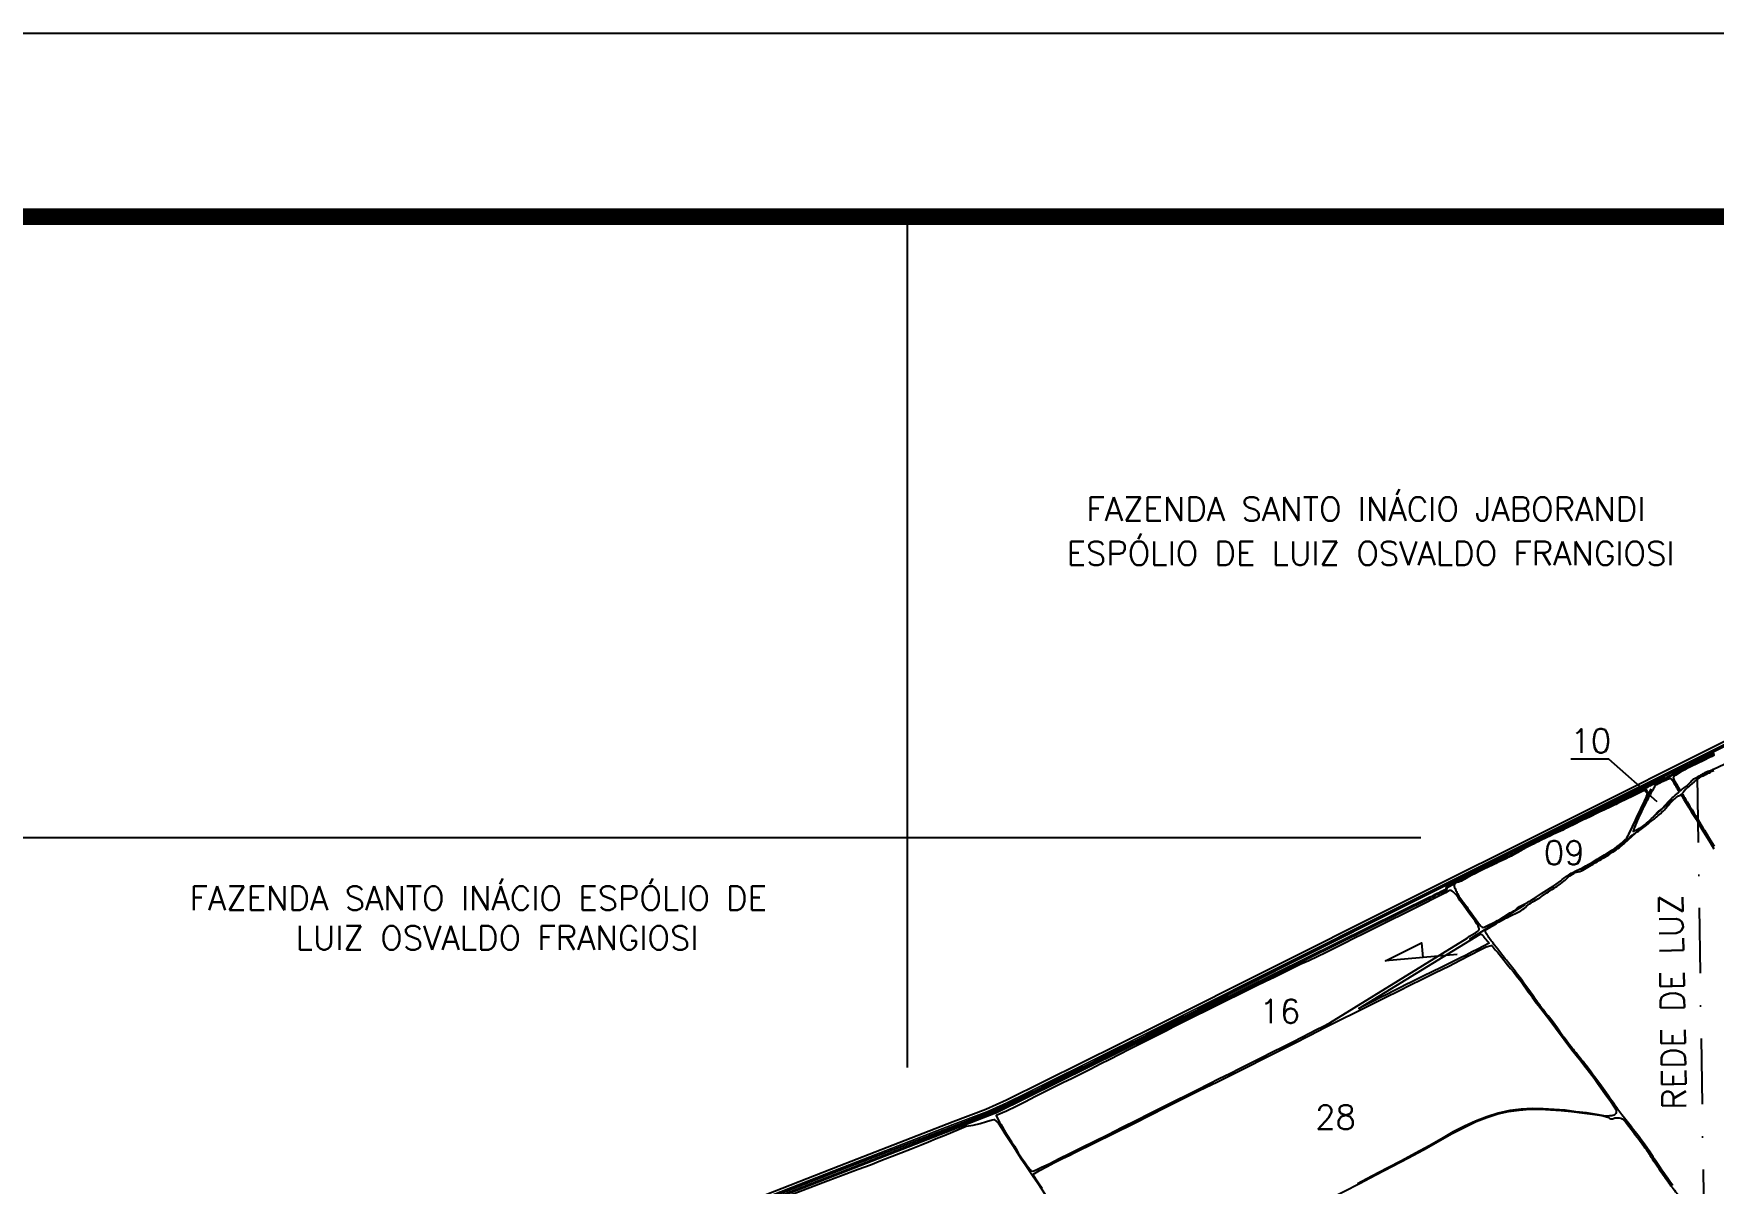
# Model space of a CAD drawing. Extents: x 743869 to 754264, y 7795787 to 7803137.
# Drawn here: x 747329 to 750541, y 7800939 to 7803137 of the extents above; entities that cross this region are included whole.
import ezdxf

# ---------------------------------------------------------------- set-up
doc = ezdxf.new("R2010")
doc.units = 0
for name, pattern in [('CENTER2', [1.125, 0.75, -0.125, 0.125, -0.125]), ('CONTINUO', [0]), ('DASHDOT', [1, 0.5, -0.25, 0, -0.25]), ('LIN0', [0])]:
    doc.linetypes.add(name, pattern=pattern)
doc.layers.add('0114000593', color=1, linetype='Continuous', lineweight=40)
doc.layers.add('TEXTO_DIVERSOS', color=7, linetype='Continuous', lineweight=5)
for name, color, linetype in [('0114000593001', 5, 'Continuous'), ('0114000593003', 5, 'Continuous'), ('0114000593008', 5, 'Continuous'), ('0114000593009', 5, 'Continuous'), ('0114000593010', 5, 'Continuous'), ('0114000593016', 5, 'Continuous'), ('0114000593028', 5, 'Continuous'), ('0114000593029', 5, 'LIN0'), ('0114000593111', 5, 'Continuous'), ('MALHA', 8, 'Continuous'), ('MARGEM', 5, 'Continuous'), ('REDE - DE - LUZ', 6, 'DASHDOT'), ('RODOVIA', 1, 'Continuous'), ('TEXTO CONFORNTANTES', 7, 'Continuous'), ('TEXTO_NUN_TAL', 7, 'Continuous')]:
    doc.layers.add(name, color=color, linetype=linetype)
doc.styles.add('Simplex', font='simplex.shx')

msp = doc.modelspace()

# ---------------------------------------------------------------- linework, layer by layer
at = {"layer": '0114000593', "linetype": 'ByBlock'}
msp.add_lwpolyline([(750542.5, 7801761), (750539, 7801759.2), (750535.7, 7801757.6), (750532.4, 7801756), (750529.1, 7801754.4), (750525.7, 7801752.7), (750522.3, 7801751.1), (750515.7, 7801747.9), (750512.5, 7801746.3), (750506.8, 7801743.6), (750504.2, 7801742.4), (750501.7, 7801741.1), (750496.6, 7801738.5), (750494.1, 7801737.3), (750491.6, 7801736.1), (750486.9, 7801733.8), (750484.5, 7801732.5), (750482.2, 7801731.4), (750479.8, 7801730.1), (750477.4, 7801728.8), (750474.9, 7801727.5), (750472.5, 7801726), (750470.1, 7801724.8), (750468, 7801723.6), (750466, 7801722.3), (750464.1, 7801721.2), (750456.7, 7801716.7), (750454.8, 7801716.3), (750448.7, 7801713), (750443.2, 7801710.6), (750440, 7801709.3), (750436.7, 7801707.8), (750433, 7801706.3), (750429.3, 7801704.7), (750425.6, 7801703), (750422.1, 7801701.5), (750418.6, 7801699.8), (750415, 7801697.9), (750411.3, 7801695.9), (750403.7, 7801691.8), (750395.7, 7801687.9), (750387.9, 7801683.9), (750383.8, 7801681.9), (750375.8, 7801678.1), (750367.2, 7801673.7), (750362.8, 7801671.5), (750349.7, 7801665.1), (750345.6, 7801663.1), (750341.5, 7801661.2), (750337.4, 7801659.4), (750333.4, 7801657.4), (750329.5, 7801655.4), (750325.7, 7801653.4), (750321.9, 7801651.3), (750318.3, 7801649.1), (750314.8, 7801647.4), (750307.4, 7801643.8), (750303.6, 7801641.9), (750299.9, 7801640.2), (750296.2, 7801638.6), (750292.7, 7801636.8), (750289.1, 7801635), (750285.7, 7801633.2), (750282.4, 7801631.5), (750275.7, 7801628), (750272.4, 7801626.4), (750269.4, 7801625), (750266.6, 7801623.7), (750264.1, 7801622.6), (750259.2, 7801620.5), (750256.7, 7801619.3), (750253.9, 7801618), (750250.9, 7801617), (750247.8, 7801615.9), (750240.7, 7801612.7), (750236.6, 7801610.8), (750232.5, 7801608.9), (750228.4, 7801606.9), (750224, 7801604.8), (750219.8, 7801602.9), (750215.8, 7801601), (750212.1, 7801599.1), (750204.9, 7801595.4), (750201.2, 7801593.6), (750197.5, 7801591.7), (750194.2, 7801590.1), (750191, 7801588.3), (750188.4, 7801586.9), (750185.8, 7801585.6), (750185.2, 7801584.7), (750183.3, 7801583.8), (750181.6, 7801582.7), (750180.4, 7801581.7), (750179.2, 7801580.8), (750177.9, 7801579.7), (750174, 7801577.4), (750171, 7801575.7), (750169.2, 7801574.6), (750167.2, 7801573.3), (750165, 7801572), (750162.6, 7801570.7), (750160.4, 7801569.4), (750158.4, 7801568.3), (750154.7, 7801566.4), (750152.3, 7801565.2), (750149.8, 7801564.1), (750147.6, 7801563.4), (750145.6, 7801562.9), (750143.2, 7801562.8), (750140, 7801561.9), (750137.1, 7801560.3), (750134, 7801558.8), (750127.3, 7801555.5), (750118.2, 7801551.2), (750115.8, 7801550), (750112.9, 7801548.7), (750109.8, 7801547.2), (750106.4, 7801545.6), (750103, 7801543.9), (750095.7, 7801540.2), (750092, 7801538.3), (750085.4, 7801535.1), (750082.4, 7801533.6), (750079.4, 7801532), (750076.7, 7801530.5), (750074.4, 7801529.1), (750072.1, 7801527.6), (750070.1, 7801526.1), (750068.3, 7801524.9), (750066.5, 7801523.9), (750064.9, 7801523.1), (750063.2, 7801522.2), (750061.6, 7801521.5), (750060.2, 7801520.7), (750058.9, 7801520), (750057, 7801519.1), (750055.8, 7801518.6), (750044.1, 7801512.3), (750031.2, 7801505.4), (750030.5, 7801503), (750029.9, 7801501.1), (750029.4, 7801500.9), (750028.2, 7801499.8), (750026.2, 7801498.6), (750023.8, 7801497.6), (750018.4, 7801494.9), (750016.4, 7801493.9), (750011.9, 7801492.2), (750010.5, 7801491.6), (750008.4, 7801490.5), (750007.6, 7801490.1), (750007.1, 7801489.6), (750006.2, 7801489), (750004.8, 7801488.1), (750003.1, 7801487.2), (750001.4, 7801486.4), (750000.4, 7801485.9), (749168.1, 7801074.4), (748541.2, 7800830.5)], dxfattribs=at)
at = {"layer": '0114000593001', "linetype": 'ByBlock'}
msp.add_lwpolyline([(750542.5, 7801757.3), (750538.3, 7801755.3), (750534.2, 7801753.4), (750530.3, 7801751.5), (750526.3, 7801749.5), (750522.2, 7801747.6), (750518.2, 7801745.6), (750514.2, 7801743.7), (750510.2, 7801741.7), (750506.2, 7801739.7), (750502, 7801737.7), (750497.9, 7801735.7), (750493.9, 7801733.8), (750489.9, 7801731.8), (750485.9, 7801729.8), (750482.1, 7801727.7), (750478.3, 7801725.5), (750474.5, 7801723.2), (750471.2, 7801721.1), (750468.6, 7801719.5), (750467.1, 7801718.5), (750466.4, 7801718), (750465.9, 7801717.6), (750465.5, 7801717.3), (750464.9, 7801716.6), (750464.3, 7801715.6), (750463.9, 7801714.4), (750464, 7801712.7), (750464.7, 7801710.9), (750465.8, 7801708.9), (750469.7, 7801702.2), (750473.4, 7801696.3), (750476.3, 7801691.4), (750477.3, 7801689.7), (750477.7, 7801689.6), (750478.4, 7801690.2), (750479.6, 7801691.1), (750481.1, 7801692.3), (750482.9, 7801693.6), (750484.7, 7801695), (750486.9, 7801696.8), (750489, 7801698.5), (750490.9, 7801700.1), (750492.9, 7801702), (750494.9, 7801704), (750496.6, 7801705.9), (750498.3, 7801707.7), (750499.9, 7801709.4), (750501.4, 7801710.9), (750502.7, 7801712), (750504.1, 7801712.7), (750505.5, 7801713.3), (750507.1, 7801713.9), (750508.5, 7801714.5), (750510, 7801715.1), (750511.2, 7801715.7), (750512.6, 7801716.5), (750513.8, 7801717.5), (750515.3, 7801718.7), (750516.7, 7801719.9), (750518.3, 7801720.9), (750519.7, 7801721.7), (750521.2, 7801722.5), (750522.6, 7801723.4), (750524.2, 7801724.1), (750525.7, 7801724.8), (750527.2, 7801725.5), (750528.7, 7801726.1), (750530.1, 7801726.7), (750531.3, 7801727), (750532.6, 7801727.5), (750533.4, 7801727.6), (750534.5, 7801728), (750535.6, 7801728.4), (750536.4, 7801728.8), (750538, 7801729.6), (750538.9, 7801730), (750539.9, 7801730.6), (750540.9, 7801731.2)], dxfattribs=at)
at = {"layer": '0114000593003', "linetype": 'ByBlock'}
msp.add_lwpolyline([(750541.1, 7801727.3), (750539.5, 7801726.7), (750535.9, 7801725.4), (750534, 7801724.4), (750532.1, 7801723.4), (750530.1, 7801722.5), (750528.3, 7801721.6), (750526.5, 7801720.8), (750525.1, 7801719.9), (750523.6, 7801719.3), (750520.2, 7801717.7), (750518.5, 7801716.8), (750516.7, 7801716), (750515, 7801715.2), (750513.3, 7801714.2), (750509.9, 7801711.6), (750508, 7801710.1), (750505.8, 7801708.4), (750503.6, 7801706.5), (750499.2, 7801702.9), (750495.9, 7801700.1), (750494.5, 7801698.9), (750491.3, 7801695.8), (750487.8, 7801692.3), (750484.5, 7801689), (750482.4, 7801686.5), (750480.5, 7801684.4), (750481.8, 7801682.5), (750484.1, 7801678.7), (750485.4, 7801676.4), (750488.6, 7801671.1), (750490.2, 7801668.3), (750492, 7801665.4), (750495.7, 7801659.3), (750499.6, 7801653), (750501.7, 7801649.7), (750504, 7801646.2), (750506.4, 7801642.4), (750511.4, 7801634.1), (750513.8, 7801629.8), (750521.1, 7801617.7), (750523.4, 7801613.9), (750528, 7801606.3), (750532.7, 7801598.6), (750537.4, 7801590.9), (750542, 7801583.4)], dxfattribs=at)
at = {"layer": '0114000593008', "linetype": 'ByBlock'}
msp.add_lwpolyline([(750462.7, 7800935.3), (750457.2, 7800942.6), (750451.9, 7800950.1), (750449.4, 7800953.8), (750446.9, 7800957.4), (750442, 7800964.5), (750437.2, 7800971.6), (750429.9, 7800982.8), (750427.5, 7800986.4), (750425.2, 7800990), (750422.8, 7800993.6), (750418.3, 7801000.6), (750416, 7801004.2), (750413.5, 7801007.6), (750408.9, 7801014.1), (750406.4, 7801017.4), (750401.2, 7801024.5), (750398.6, 7801027.9), (750396, 7801031.4), (750393.4, 7801034.7), (750390.7, 7801038), (750388, 7801041.4), (750385.5, 7801044.6), (750383.1, 7801047.8), (750380.8, 7801051.1), (750378.3, 7801054.3), (750375.9, 7801057.6), (750373.4, 7801060.9), (750370.7, 7801064), (750368.1, 7801067.1), (750365.6, 7801070.1), (750363.4, 7801072.9), (750361.4, 7801075.5), (750359.5, 7801078), (750357.6, 7801080.6), (750355.6, 7801083.5), (750353.4, 7801086.8), (750348.9, 7801093.5), (750344.1, 7801100.2), (750339.3, 7801107), (750326.3, 7801124.9), (750321.3, 7801132), (750316, 7801139.3), (750310.8, 7801146.2), (750305.6, 7801153.4), (750300.1, 7801161), (750294.3, 7801168.4), (750291.4, 7801171.9), (750288.6, 7801175.3), (750285.8, 7801178.6), (750283.1, 7801181.8), (750280.5, 7801185.1), (750277.9, 7801188.4), (750275.2, 7801191.6), (750272.8, 7801194.8), (750270.3, 7801197.7), (750265.7, 7801203.7), (750263.5, 7801206.7), (750259.1, 7801212.8), (750256.9, 7801215.7), (750254.7, 7801218.4), (750252.8, 7801220.7), (750249.5, 7801225.1), (750246.2, 7801229.8), (750242.2, 7801235.6), (750237.4, 7801242.5), (750232.1, 7801249.5), (750229.5, 7801252.9), (750227.1, 7801256.1), (750224.6, 7801259.2), (750219.8, 7801265.3), (750215.2, 7801271.3), (750212.8, 7801274.1), (750210.8, 7801276.8), (750209.1, 7801279.2), (750205.2, 7801284.3), (750203, 7801287.3), (750200.7, 7801290.7), (750195.8, 7801297.7), (750190.7, 7801304.7), (750185.7, 7801311.7), (750183.3, 7801315.1), (750178.4, 7801321.8), (750173.7, 7801328.5), (750168.7, 7801335.1), (750166.2, 7801338.2), (750163.7, 7801341.5), (750161.4, 7801344.6), (750159, 7801347.8), (750156.4, 7801351.1), (750153.8, 7801354.5), (750151.1, 7801357.7), (750148.7, 7801360.5), (750146.7, 7801363.1), (750144.7, 7801365.6), (750142.5, 7801368.3), (750138, 7801373.8), (750134, 7801379.1), (750132, 7801381.7), (750128.1, 7801387.1), (750125.9, 7801389.8), (750121.6, 7801395.3), (750119.6, 7801398), (750117.7, 7801400.6), (750115.8, 7801403), (750112.7, 7801407.3), (750111.4, 7801409.2), (750109, 7801412.8), (750107.9, 7801414.4), (750106.8, 7801416.1), (750105.9, 7801417.4), (750105.2, 7801418.9), (750104.8, 7801420.2), (750104.7, 7801421.5), (750104.9, 7801422.7), (750105.3, 7801423.3), (750105.9, 7801424.1), (750107.3, 7801425.1), (750111.6, 7801427.7), (750116.7, 7801430.6), (750119.6, 7801432.3), (750126.1, 7801436.1), (750129.6, 7801438.1), (750136.6, 7801442.1), (750140, 7801444.1), (750143.3, 7801446), (750146.6, 7801447.6), (750150.2, 7801449.3), (750153.8, 7801451.1), (750157.5, 7801452.9), (750161.2, 7801454.6), (750164.9, 7801456.4), (750168.7, 7801458.2), (750172.3, 7801460.1), (750175.6, 7801462.3), (750178.5, 7801464.5), (750181, 7801466.6), (750183.4, 7801468.8), (750186, 7801470.9), (750188.9, 7801473.1), (750191.9, 7801475.2), (750195, 7801477.2), (750198.2, 7801479.1), (750201.6, 7801480.9), (750205, 7801482.9), (750208.4, 7801485.1), (750211.9, 7801487.5), (750222.3, 7801494.3), (750225.5, 7801496.4), (750231.9, 7801500.6), (750235.2, 7801502.8), (750238.6, 7801505.1), (750242, 7801507.4), (750248.4, 7801511.9), (750251.6, 7801514.3), (750254.6, 7801516.5), (750257.2, 7801518.8), (750259.5, 7801520.9), (750261.6, 7801523.3), (750263.7, 7801525.3), (750265.8, 7801526.8), (750270.9, 7801529.9), (750273.7, 7801531.6), (750276.3, 7801533), (750279, 7801534), (750282.2, 7801534.6), (750285.4, 7801535.5), (750288.3, 7801536.5), (750291.1, 7801537.8), (750293.9, 7801539.5), (750297, 7801541.5), (750300.2, 7801543.5), (750303.5, 7801545.5), (750307.1, 7801547.5), (750310.9, 7801549.5), (750314.7, 7801551.6), (750318.5, 7801553.8), (750322.2, 7801556), (750325.9, 7801558.1), (750329.7, 7801560.4), (750340.4, 7801567.3), (750344.1, 7801569.7), (750347.8, 7801572.2), (750354.5, 7801576.8), (750357.6, 7801578.9), (750360.4, 7801580.7), (750362.9, 7801582.7), (750365.3, 7801584.8), (750367.2, 7801586.5), (750369.6, 7801588.8), (750372.9, 7801591.8), (750374.5, 7801593.3), (750377.4, 7801596.5), (750378.1, 7801597.1), (750378.5, 7801597.6), (750379.5, 7801598.8), (750379.9, 7801599.2), (750381.6, 7801601.2), (750383.4, 7801603.1), (750385.5, 7801604.7), (750387.8, 7801606.1), (750394.8, 7801610.7), (750397.4, 7801612.5), (750404.8, 7801618.1), (750407.5, 7801620), (750410.2, 7801622.1), (750415.6, 7801626.3), (750418.5, 7801628.7), (750421.5, 7801631.1), (750427, 7801635.5), (750429.7, 7801637.7), (750432.4, 7801639.9), (750435, 7801642), (750437.4, 7801644.1), (750439.8, 7801646.2), (750442, 7801648.3), (750444.4, 7801650.5), (750446.7, 7801652.9), (750449, 7801655.5), (750453.1, 7801660.6), (750455, 7801662.8), (750457.2, 7801665.2), (750459.6, 7801667.7), (750462.2, 7801670.2), (750464.7, 7801672.6), (750467.2, 7801674.7), (750469.5, 7801676.4), (750473.9, 7801679.5), (750475.6, 7801680.7), (750476.7, 7801681.4), (750477.6, 7801682), (750478.2, 7801682.5), (750478.8, 7801681.5), (750479.9, 7801679.7), (750484.2, 7801672.6), (750488.2, 7801665.9), (750493.3, 7801657.6), (750498.9, 7801648.9), (750507.4, 7801635), (750512.8, 7801625.8), (750520.6, 7801612.9), (750525.9, 7801604.2), (750534.1, 7801590.9), (750541.6, 7801578.7)], dxfattribs=at)
at = {"layer": '0114000593009', "linetype": 'ByBlock'}
msp.add_lwpolyline([(750372, 7801596.2), (750372.9, 7801597.1), (750374.9, 7801599.7), (750375.5, 7801600.7), (750376.1, 7801601.9), (750377, 7801603.4), (750377.9, 7801604.9), (750379.6, 7801608.5), (750381.8, 7801613.2), (750383.3, 7801616.1), (750384.6, 7801618.9), (750385.9, 7801621.5), (750387.3, 7801624.1), (750388.7, 7801627.1), (750390, 7801630.2), (750391.5, 7801633.1), (750395.6, 7801642.5), (750397, 7801645.6), (750398.6, 7801648.9), (750400.2, 7801652.1), (750403.3, 7801658.3), (750404.7, 7801661.4), (750407.5, 7801667.1), (750408.8, 7801669.9), (750410, 7801672.6), (750411.1, 7801675.3), (750412.1, 7801677.9), (750413.1, 7801680.6), (750414.1, 7801683.1), (750414.7, 7801685.4), (750414.6, 7801687.2), (750414.4, 7801688.2), (750414.2, 7801688.6), (750413, 7801690.7), (750412.6, 7801691.1), (750412, 7801691.3), (750411.5, 7801691.6), (750410.5, 7801691.5), (750409.4, 7801691.2), (750408.2, 7801690.5), (750406.8, 7801689.6), (750405.3, 7801688.7), (750401.7, 7801686.9), (750399.5, 7801685.8), (750384.9, 7801678.5), (750374.5, 7801673.6), (750360.7, 7801666.8), (750357.3, 7801665), (750353.9, 7801663.4), (750350.5, 7801661.8), (750347, 7801660.1), (750340.4, 7801656.9), (750334.8, 7801654.2), (750332.4, 7801653.1), (750327.7, 7801651), (750322.3, 7801648.4), (750315.7, 7801645.4), (750308.5, 7801641.8), (750304.7, 7801639.9), (750296.8, 7801636.1), (750292.8, 7801634.4), (750285.1, 7801630.7), (750277, 7801626.4), (750272.9, 7801624.4), (750264.8, 7801620.5), (750260.8, 7801618.4), (750256.7, 7801616.5), (750252.6, 7801614.5), (750248.3, 7801612.5), (750244, 7801610.5), (750235, 7801606.3), (750230.4, 7801604), (750220.8, 7801599.6), (750211.4, 7801595), (750206.9, 7801592.8), (750202.4, 7801590.5), (750197.8, 7801588.3), (750193.4, 7801586.1), (750189.3, 7801584.1), (750185.6, 7801582.2), (750182, 7801580.4), (750179.5, 7801579.1), (750177.6, 7801578.2), (750176, 7801577.3), (750174.7, 7801576.5), (750172, 7801575), (750170.6, 7801574.1), (750165.1, 7801570.7), (750160.5, 7801568.2), (750154.2, 7801564.6), (750149.6, 7801562.4), (750143.6, 7801559.3), (750137, 7801556.4), (750130.7, 7801553.6), (750127.8, 7801552.2), (750124.8, 7801550.8), (750118.3, 7801547.6), (750111.5, 7801544.3), (750100.2, 7801539.1), (750096.3, 7801537.2), (750092.7, 7801535.4), (750085.6, 7801531.7), (750079, 7801528.3), (750073.3, 7801525.2), (750070.4, 7801523.5), (750067.3, 7801521.8), (750064.1, 7801519.8), (750061.5, 7801518.4), (750058.1, 7801517), (750053, 7801515), (750050.1, 7801514), (750048.7, 7801513.5), (750047.4, 7801512.8), (750046.3, 7801512), (750045.8, 7801511.3), (750045.6, 7801511), (750045.3, 7801510.4), (750045, 7801509.4), (750045, 7801508.1), (750045.2, 7801506.5), (750045.9, 7801504.6), (750046.7, 7801502.9), (750048.3, 7801499.1), (750049.3, 7801497.2), (750050.2, 7801495.1), (750051.3, 7801493), (750052.6, 7801490.8), (750054.1, 7801488.3), (750055.8, 7801485.7), (750057.6, 7801483.1), (750059.4, 7801480.7), (750061.2, 7801478.3), (750063, 7801475.8), (750067, 7801470.3), (750069, 7801467.5), (750071.1, 7801464.7), (750073.1, 7801461.9), (750077.4, 7801456), (750081.7, 7801450.1), (750087.2, 7801442.6), (750088.8, 7801440.4), (750090.4, 7801438.1), (750093.4, 7801433.8), (750094.9, 7801431.6), (750096.6, 7801429.8), (750098.3, 7801428.8), (750100.3, 7801428.5), (750102.6, 7801428.9), (750104.9, 7801430), (750109.9, 7801432.6), (750112.6, 7801434), (750118.5, 7801436.7), (750124.6, 7801439.7), (750127.9, 7801441.4), (750131, 7801443), (750133.9, 7801444.7), (750137, 7801446.4), (750140, 7801448.4), (750145.9, 7801452.5), (750148.8, 7801454.4), (750151.6, 7801456.1), (750154.4, 7801457.6), (750157, 7801458.9), (750159.3, 7801460.1), (750161.5, 7801461.5), (750163.4, 7801463.1), (750165.3, 7801465), (750167.4, 7801466.7), (750169.7, 7801468.3), (750172.2, 7801469.7), (750174.8, 7801471), (750180, 7801473.3), (750182.6, 7801474.5), (750185.3, 7801476), (750188, 7801477.7), (750190.7, 7801479.4), (750193.4, 7801481.2), (750199.6, 7801485.1), (750212.2, 7801493.3), (750234, 7801507.1), (750240.2, 7801511.1), (750249, 7801517.5), (750251.6, 7801519.7), (750254, 7801521.7), (750256.3, 7801523.6), (750258.7, 7801525.4), (750261.2, 7801526.8), (750263.4, 7801528.3), (750268.7, 7801531.9), (750271.7, 7801533.6), (750277.6, 7801536.7), (750290.1, 7801542.5), (750293.2, 7801544.1), (750296.4, 7801545.8), (750309.1, 7801553.1), (750312.3, 7801555), (750315.4, 7801556.8), (750318.1, 7801558.6), (750320.8, 7801560.2), (750326.2, 7801563.3), (750332.2, 7801566.8), (750335.1, 7801568.6), (750340.9, 7801572.4), (750346.4, 7801575.9), (750351.9, 7801579.4), (750356.7, 7801582.8), (750360.9, 7801586.1), (750364.9, 7801589.5), (750366.9, 7801591.2), (750370.4, 7801594.8)], close=True, dxfattribs=at)
at = {"layer": '0114000593010', "linetype": 'ByBlock'}
msp.add_lwpolyline([(750436.6, 7801703.4), (750434.9, 7801702.5), (750433.4, 7801701.8), (750431.9, 7801701.1), (750430.8, 7801700.6), (750430.3, 7801700.4), (750429.6, 7801699.9), (750428.6, 7801698.9), (750428, 7801697.7), (750427.4, 7801696), (750426.4, 7801694.3), (750425.5, 7801692.4), (750424.4, 7801690.5), (750423.3, 7801688.5), (750422.2, 7801686.6), (750421.1, 7801684.6), (750420, 7801682.4), (750418.7, 7801680), (750417.4, 7801677.7), (750416.1, 7801675.4), (750414.9, 7801673.2), (750413.6, 7801670.9), (750412.3, 7801668.7), (750411.1, 7801666.3), (750409.8, 7801663.8), (750408.5, 7801661.1), (750407.1, 7801658.4), (750405.6, 7801655.5), (750404.2, 7801652.6), (750402.8, 7801649.6), (750401.5, 7801646.5), (750400.1, 7801643.4), (750398.7, 7801640.3), (750397.5, 7801637.5), (750396.2, 7801634.7), (750394.8, 7801631.8), (750393.6, 7801629.1), (750392.6, 7801626.8), (750391.7, 7801624.7), (750390, 7801620.4), (750388.7, 7801616.9), (750388.3, 7801615.5), (750387, 7801612.1), (750387, 7801611.8), (750388, 7801612.5), (750389.2, 7801613), (750390.5, 7801613.6), (750392.3, 7801614.4), (750394.5, 7801615.5), (750397.1, 7801616.7), (750399.5, 7801617.9), (750402.2, 7801619.3), (750405, 7801621.1), (750407.7, 7801623.1), (750410.3, 7801625.2), (750412.8, 7801627.3), (750415.3, 7801629.6), (750417.7, 7801632), (750420.1, 7801634.4), (750422.3, 7801636.5), (750424.5, 7801638.7), (750426.7, 7801640.9), (750428.8, 7801643.1), (750430.8, 7801645.3), (750432.6, 7801647.4), (750434.5, 7801649.3), (750436.1, 7801650.9), (750437.4, 7801651.9), (750438.3, 7801652.6), (750439.4, 7801653.3), (750440.7, 7801654.1), (750441.9, 7801655.1), (750443.3, 7801656.5), (750444.9, 7801658.1), (750446.6, 7801660.1), (750450.6, 7801664.4), (750452.9, 7801666.8), (750457.4, 7801671.5), (750461.9, 7801675.9), (750464.1, 7801677.9), (750466.3, 7801679.8), (750468.3, 7801681.6), (750471.8, 7801684.4), (750472.8, 7801685.3), (750473.6, 7801685.9), (750474.1, 7801686.4), (750474.6, 7801686.8), (750475, 7801687.3), (750474.9, 7801687.8), (750474, 7801689.4), (750473, 7801690.9), (750471.9, 7801692.9), (750470.6, 7801695.2), (750469.1, 7801697.6), (750467.6, 7801700.3), (750466.2, 7801702.9), (750464.8, 7801705.3), (750463.6, 7801707.4), (750462.6, 7801709.1), (750461.6, 7801710.5), (750460.7, 7801711.4), (750459.5, 7801712.2), (750458, 7801712.5), (750456.4, 7801712.4), (750454.6, 7801711.8), (750452.8, 7801711.1), (750450.9, 7801710.3), (750448.9, 7801709.3), (750446.8, 7801708.4), (750444.7, 7801707.4), (750442.7, 7801706.4), (750436.6, 7801703.4)], close=True, dxfattribs=at)
at = {"layer": '0114000593016', "linetype": 'Continuous'}
msp.add_lwpolyline([(750038.7, 7801498.6), (750036.2, 7801498.7), (750033.8, 7801497.9), (750028.2, 7801494.5), (750018, 7801489.3), (749976.6, 7801468.6), (749960.1, 7801460.3), (749943.5, 7801452), (749926.6, 7801443.6), (749908.9, 7801434.6), (749890.8, 7801425.5), (749871.9, 7801416.2), (749853.2, 7801406.9), (749834.5, 7801397.6), (749816.6, 7801388.7), (749798.9, 7801380), (749782.8, 7801371.9), (749767, 7801364.3), (749752.1, 7801357.8), (749736.3, 7801350.2), (749719.9, 7801341.9), (749702.1, 7801333.3), (749684.4, 7801324.8), (749667.2, 7801316.7), (749649.4, 7801307.9), (749631.2, 7801298.9), (749613.1, 7801290), (749508.9, 7801238.1), (749495.2, 7801230.8), (749479.7, 7801222.9), (749463.2, 7801214.7), (749444.2, 7801205.2), (749425, 7801195.6), (749405.2, 7801185.6), (749386.5, 7801176.1), (749368.2, 7801166.7), (749350.2, 7801157.6), (749332.3, 7801148.6), (749314.7, 7801139.9), (749297, 7801131.1), (749279.2, 7801122.2), (749261.2, 7801113.4), (749243.2, 7801104.4), (749225.3, 7801095.3), (749207.4, 7801086.3), (749189.5, 7801077.3), (749169.2, 7801068.7), (749175.6, 7801055.4), (749178.5, 7801052.2), (749182.6, 7801044.7), (749184.9, 7801041), (749189.4, 7801033.5), (749198.8, 7801018.8), (749204.8, 7801010.1), (749207.3, 7801005.8), (749211.8, 7800997.6), (749217.7, 7800988.3), (749224.6, 7800978.6), (749227.6, 7800974.3), (749230.5, 7800970.2), (749234.4, 7800965.6), (749235.9, 7800963.3), (749239.4, 7800962.6), (749244.9, 7800964.6), (749256.3, 7800969.9), (749270.6, 7800976.8), (749290.2, 7800986.6), (749310.6, 7800996.8), (749332.8, 7801007.7), (749357.4, 7801020), (749383.3, 7801032.8), (749410.6, 7801046.5), (749437.6, 7801060.1), (749464, 7801073.2), (749513.4, 7801097.9), (749534.3, 7801108.3), (749555.1, 7801118.8), (749575.7, 7801129.3), (749595.9, 7801139.4), (749615.9, 7801149.2), (749635.9, 7801159.4), (749656.1, 7801169.6), (749676.9, 7801179.8), (749697.8, 7801190.3), (749718.7, 7801200.8), (749736.7, 7801209.9), (749753.7, 7801218.6), (749768.7, 7801226.4), (749781.7, 7801233), (749793.6, 7801238.9), (749807, 7801245.7), (750069.5, 7801408.1), (750074.4, 7801411.7), (750078.7, 7801414.1), (750083.5, 7801416.7), (750086, 7801418.2), (750090.2, 7801420.9), (750091.6, 7801422.2), (750092.4, 7801423.3), (750092.8, 7801424.6), (750092.7, 7801426.1), (750092.4, 7801427.8), (750091.6, 7801429.6), (750090.6, 7801431.5), (750089.4, 7801433.4), (750088.1, 7801435.4), (750085, 7801440), (750083.1, 7801442.6), (750081.1, 7801445.2), (750079.1, 7801448), (750075, 7801453.6), (750073, 7801456.4), (750067.2, 7801464.5), (750060.9, 7801473.2), (750056.5, 7801479.3), (750054.4, 7801482.3), (750052.4, 7801485.2), (750048.9, 7801490.4), (750047, 7801492.7), (750043.2, 7801496.5), (750041, 7801497.8)], close=True, dxfattribs=at)
at = {"layer": '0114000593016'}
msp.add_lwpolyline([(750094.7, 7801415.4), (750096, 7801415.3), (750097.4, 7801414.8), (750099.2, 7801413.4), (750100.9, 7801411.5), (750102.6, 7801409.5), (750104.3, 7801407.4), (750106.1, 7801405.2), (750108, 7801402.9), (750110, 7801400.6), (750112.1, 7801398.4), (750100.8, 7801392.7), (750090.1, 7801387), (750079.3, 7801381.4), (750067.9, 7801375.6), (750055.5, 7801369.5), (750030, 7801356.8), (750017.6, 7801350.7), (750005.5, 7801344.8), (749983.1, 7801333.8), (749972.8, 7801328.6), (749962.9, 7801323.6), (749953.4, 7801319.1), (749942.1, 7801313.3), (749929.9, 7801306.9), (749916, 7801300), (749902.8, 7801293.5), (749890.8, 7801287.6), (749865.5, 7801274.8), (749862.6, 7801273.4)], close=True, dxfattribs=at)
at = {"layer": '0114000593028', "flags": 128}
msp.add_lwpolyline([(749257.5, 7800929.4), (749250.5, 7800939.4), (749239.8, 7800956), (749252, 7800963.9), (749265.4, 7800970.8), (749281, 7800978.9), (749296.4, 7800986.7), (749310, 7800993.4), (749319.8, 7800998.2), (749432.3, 7801053.8), (749463.9, 7801069.5), (749493.9, 7801084.7), (749523, 7801099.7), (749557.6, 7801116.4), (749592.4, 7801133.5), (749628, 7801151.2), (749702.6, 7801188.4), (749737.2, 7801206), (749769.6, 7801222.6), (749797.5, 7801236.9), (749826.8, 7801251.5), (749856.9, 7801266.2), (749886.4, 7801281), (749914.3, 7801295), (749939.1, 7801307.4), (749961.4, 7801318.4), (749982.5, 7801328.8), (750009.3, 7801342), (750034.5, 7801354.6), (750056.7, 7801365.9), (750094.9, 7801385.3), (750106.2, 7801391), (750115.8, 7801394), (750117.5, 7801392.2), (750119.2, 7801390.4), (750121.2, 7801388.2), (750123.4, 7801385.8), (750125.8, 7801383.1), (750125.8, 7801383.1), (750125.8, 7801383.1), (750128.2, 7801380.3), (750130.8, 7801377.2), (750133.5, 7801374), (750136.1, 7801370.7), (750136.1, 7801370.7), (750147.1, 7801357), (750152.9, 7801350), (750158.2, 7801343.5), (750166.9, 7801332.7), (750173.2, 7801324.9), (750186.7, 7801305.4), (750192.7, 7801297.3), (750194, 7801295.3), (750201.9, 7801284.2), (750205.9, 7801279), (750221.3, 7801259.1), (750238.8, 7801236.3), (750269.8, 7801194.6), (750278.1, 7801184), (750283.8, 7801176.9), (750286.9, 7801173.3), (750292.5, 7801166.3), (750303.6, 7801152), (750312.3, 7801140), (750318.8, 7801131), (750325.4, 7801121.7), (750334.1, 7801109.3), (750343.6, 7801096), (750350.9, 7801085.5), (750353.8, 7801080.6), (750354.6, 7801078.4), (750354.9, 7801076.5), (750354.5, 7801074.6), (750353.7, 7801072.6), (750352.1, 7801070.9), (750350.3, 7801069.8), (750348.3, 7801069), (750346.2, 7801068.4), (750341.9, 7801068), (750334.8, 7801067.8), (750317, 7801071.1), (750297.8, 7801073.7), (750277.8, 7801076.2), (750257.4, 7801078.8), (750236.3, 7801080.4), (750215.2, 7801081.7), (750194.2, 7801082), (750172.8, 7801080.7), (750151.3, 7801078.6), (750129.1, 7801073.1), (750107.2, 7801066.6), (750085.8, 7801058.2), (750064.5, 7801048.3), (750043.2, 7801037.6), (750020.6, 7801024.4), (749997, 7801010.8), (749971.2, 7800996.6), (749944.4, 7800982.5), (749917.1, 7800968.4), (749887.8, 7800953), (749860.1, 7800938.5)], dxfattribs=at)
at = {"layer": '0114000593029', "linetype": 'CONTINUO', "flags": 128}
msp.add_lwpolyline([(750528.4, 7800824.1), (750520.7, 7800820), (750516.7, 7800818.6), (750460.5, 7800840.5), (750439.3, 7800847.6), (750417.4, 7800854.4), (750395.4, 7800861.3), (750373.2, 7800868.1), (750350.7, 7800874.8), (750328.1, 7800880.1), (750305.3, 7800884.8), (750282.7, 7800886.2), (750260.2, 7800886.7), (750237.9, 7800885.6), (750215.5, 7800882.1), (750193.1, 7800877.3), (750170.5, 7800869.9), (750148.3, 7800861.9), (750127, 7800852.7), (750106.7, 7800842.4), (750086.8, 7800831.6), (750068.1, 7800819.7), (750049.1, 7800806.9), (750029.5, 7800792.4), (750009.8, 7800777.1), (749990, 7800761.3), (749971.3, 7800746.6), (749953.7, 7800732.3), (749937.9, 7800718.7), (749923.2, 7800705.6), (749909.1, 7800692.7), (749894.6, 7800682.4), (749880, 7800673.2), (749865.2, 7800665.8), (749849.1, 7800659.7), (749832.5, 7800654.2), (749815.3, 7800650.4), (749794.6, 7800646.5), (749766.7, 7800642.2), (749740.3, 7800638.3), (749714.6, 7800634.8), (749691.1, 7800631.9), (749666.7, 7800628.8), (749640.6, 7800625.1), (749614.9, 7800621.9), (749589.5, 7800618.8), (749566.9, 7800614.9), (749546.4, 7800610.6), (749530.1, 7800605.6), (749514.5, 7800601.7), (749514.2, 7800602), (749499.2, 7800622.9), (749486.8, 7800640.1), (749474.6, 7800657.5), (749450.9, 7800691), (749439.6, 7800706.5), (749428.8, 7800721.1), (749417.4, 7800735.5), (749405.7, 7800749.9), (749396.5, 7800761.4), (749390, 7800768.9), (749399.8, 7800777.9), (749413.6, 7800786), (749430.7, 7800794.8), (749452.3, 7800802.7), (749475.2, 7800810.9), (749500.5, 7800819.6), (749525.4, 7800828.4), (749550.1, 7800837.2), (749574.5, 7800844.1), (749600.4, 7800850.7), (749629, 7800856.8), (749657.1, 7800862.7), (749684.8, 7800868.7), (749710.6, 7800874.8), (749734.7, 7800881), (749755.4, 7800887.3), (749778.9, 7800897.1), (749803.9, 7800908.8), (749833.9, 7800923.7), (749864.2, 7800939), (749895.3, 7800955.3), (749957.5, 7800987.7), (749986.4, 7801003.5), (750014.3, 7801019), (750040.1, 7801033.7), (750064.1, 7801046.2), (750087.1, 7801057.6), (750107.7, 7801065.2), (750128.2, 7801071.8), (750148.7, 7801076.5), (750169.2, 7801079.3), (750189.6, 7801081.1), (750209.5, 7801080.7), (750229.4, 7801080), (750249.3, 7801078.7), (750269.3, 7801076.6), (750289.3, 7801074.2), (750309.1, 7801071.6), (750327.1, 7801068.7), (750340.6, 7801064.9), (750342.5, 7801063.1), (750344.5, 7801062.3), (750347.7, 7801062.6), (750349.7, 7801063.3), (750352.2, 7801064.2), (750354.7, 7801064.6), (750357.4, 7801064.6), (750360.4, 7801064.2), (750363.3, 7801063.5), (750366, 7801062.4), (750368.7, 7801060.8), (750370.8, 7801058.8), (750372.6, 7801056.7), (750376.5, 7801051.5), (750378.7, 7801048.7), (750380.8, 7801045.7), (750383, 7801042.9), (750385.2, 7801040), (750387.5, 7801037), (750389.9, 7801033.9), (750392.4, 7801030.7), (750394.9, 7801027.2), (750397.7, 7801023.6), (750400.3, 7801019.9), (750402.9, 7801016.4), (750405.4, 7801013.1), (750407.6, 7801010.1), (750409.7, 7801007.3), (750411.8, 7801004.4), (750413.9, 7801001.6), (750415.9, 7800998.7), (750417.8, 7800995.4), (750419.9, 7800992), (750422.1, 7800988.5), (750424.3, 7800985.1), (750426.6, 7800981.7), (750429, 7800978.2), (750431.6, 7800974.4), (750434.2, 7800970.6), (750437, 7800966.6), (750439.6, 7800962.8), (750442.1, 7800959.2), (750444.6, 7800955.5), (750447, 7800952.2), (750449, 7800949.3), (750451, 7800946.3), (750453.1, 7800943.3), (750455.3, 7800940.3), (750457.4, 7800937.5), (750459.4, 7800934.8), (750461.5, 7800932), (750463.7, 7800929.1), (750466, 7800926.2), (750468.3, 7800923.3), (750470.7, 7800920.5), (750473.1, 7800917.5), (750475.7, 7800914.4), (750477.9, 7800911.6), (750480.3, 7800908.6), (750482.5, 7800905.7), (750484.7, 7800903), (750486.9, 7800900.3), (750489, 7800897.5), (750491.2, 7800894.7), (750493.4, 7800891.5), (750495.6, 7800888.3), (750498.1, 7800885), (750500.3, 7800881.9), (750502.5, 7800879.2), (750504.6, 7800876.6), (750506.9, 7800873.9), (750509.3, 7800871.1), (750511.8, 7800868.3), (750514.2, 7800865.4), (750516.6, 7800862.5), (750518.8, 7800859.6), (750521, 7800856.9), (750523, 7800854.1), (750525, 7800851.6), (750526.8, 7800848.9), (750528.6, 7800846.3), (750530.3, 7800843.6), (750531.8, 7800840.8), (750532.9, 7800838), (750533.6, 7800835.1), (750533.7, 7800832.2), (750533.2, 7800829.5), (750532.1, 7800827.3), (750530.6, 7800825.4)], close=True, dxfattribs=at)
at = {"layer": '0114000593111', "linetype": 'CONTINUO', "flags": 128}
msp.add_lwpolyline([(748333.4, 7800710.3), (748350, 7800722.8), (748369, 7800735.6), (748429.7, 7800770.7), (748452.9, 7800783.2), (748516.8, 7800813.4), (748556.2, 7800831), (748576, 7800839.3), (748612.9, 7800855.1), (748670.5, 7800877), (748718.1, 7800894.5), (748741.1, 7800903), (748763.1, 7800911.9), (748783.3, 7800919.8), (748838.1, 7800940.6), (748905.8, 7800966.2), (748929.4, 7800974.9), (748949.3, 7800982.6), (748987.2, 7800997.7), (749006.7, 7801005.4), (749026, 7801013.1), (749040.3, 7801018.6), (749055, 7801024.7), (749070, 7801030.6), (749098.6, 7801042.6), (749112.1, 7801048.2), (749125.2, 7801050.4), (749138.6, 7801053.7), (749151.1, 7801057.7), (749161.7, 7801060.7), (749165.9, 7801061.5), (749173, 7801055.1), (749180.1, 7801044.2), (749186, 7801034.7), (749193.7, 7801022.8), (749202.8, 7801009.5), (749209.8, 7800998.2), (749217.2, 7800986.4), (749224.9, 7800975), (749233.8, 7800962.1), (749240.3, 7800952.4), (749247.9, 7800941.2), (749256.3, 7800928.8), (749263.2, 7800918.2), (749256.3, 7800908.9), (749245.7, 7800902.4), (749231.6, 7800893.9), (749215.7, 7800884.1), (749199.9, 7800874.2), (749175.9, 7800859.8), (749163.8, 7800857.9), (749154.6, 7800850.3), (749139.8, 7800840.5), (749122.5, 7800829.9), (749106, 7800819.7), (749091, 7800810.3), (749087.4, 7800807.8), (749078, 7800798.8), (749048.3, 7800780.7), (749030.2, 7800769.4), (749001.4, 7800755.2), (748992.8, 7800749.7), (748983.3, 7800743.8), (748961.1, 7800730.1), (748938.7, 7800716.2), (748914, 7800700.9), (748890, 7800686.1), (748867, 7800671.9), (748844, 7800657.7), (748792.7, 7800626), (748767.7, 7800610.6), (748717.8, 7800579.7), (748693.9, 7800564.9), (748670.6, 7800550.5), (748623.5, 7800521.6), (748598.8, 7800506.4), (748574.8, 7800491.5), (748553.2, 7800478.1), (748533.2, 7800465.7), (748518.1, 7800456.5), (748499.3, 7800444.6), (748497.1, 7800445.5), (748489.1, 7800453.3), (748476.7, 7800466.8), (748461.3, 7800483.9), (748446.8, 7800499.7), (748433.5, 7800514.1), (748420.4, 7800528.5), (748409.2, 7800540.8), (748386.3, 7800567.1), (748376.1, 7800579.1), (748364.1, 7800593.1), (748354.7, 7800604.2), (748344.8, 7800615.9), (748329.6, 7800633.4), (748324.5, 7800639.2), (748314.4, 7800651), (748310.3, 7800656.1), (748302.9, 7800664.8), (748296.1, 7800673.1), (748293.1, 7800680.4), (748301.6, 7800687.6), (748318, 7800697.5)], close=True, dxfattribs=at)
at = {"layer": 'MALHA', "linetype": 'ByBlock'}
for points in [[(749000, 7801160.8), (749000, 7802786.5)], [(746076.7, 7801600), (749981.1, 7801600)]]:
    msp.add_lwpolyline(points, dxfattribs=at)
at = {"layer": 'MARGEM', "color": 174, "linetype": 'LIN0', "flags": 128}
msp.add_lwpolyline([(754264.5, 7803136.5), (743869.5, 7803136.5), (743869.5, 7795786.5), (754264.5, 7795786.5)], close=True, dxfattribs=at)
at = {"layer": 'MARGEM', "color": 174, "linetype": 'LIN0', "const_width": 31.8, "flags": 128}
msp.add_lwpolyline([(753914.5, 7802786.5), (744219.5, 7802786.5), (744219.5, 7796136.5), (753914.5, 7796136.5)], close=True, dxfattribs=at)
at = {"layer": 'REDE - DE - LUZ', "ltscale": 250, "elevation": 581.3}
for points in [[(750509.7, 7801715.9), (751176.1, 7802031.7)], [(750074.5, 7801406.2), (750370.8, 7801589.4), (750421.4, 7801692.9)]]:
    msp.add_lwpolyline(points, dxfattribs=at)
at = {"layer": 'REDE - DE - LUZ', "ltscale": 250}
msp.add_lwpolyline([(750370.8, 7801589.4), (750509.7, 7801715.9), (750529.2, 7800376.4)], dxfattribs=at)
at = {"layer": 'RODOVIA'}
for points in [[(750563.3, 7801784.1), (750267.7, 7801636.8), (749923.3, 7801464.6), (749477, 7801240.8), (749189.4, 7801097.9), (749149.8, 7801080.1), (749087, 7801056.6), (748869.2, 7800972.1), (748542.5, 7800843.9), (748478, 7800812.8), (748400.1, 7800771.6), (748275.5, 7800695.3), (748020.9, 7800502.4), (747782.2, 7800326.9), (747731.6, 7800289.5), (747658.1, 7800233.6), (747574.1, 7800169.3), (747511.3, 7800121.3), (747438.2, 7800066), (747339.4, 7799991), (747213.8, 7799894.9)], [(750566.9, 7801776.7), (750271.4, 7801629.4), (749927, 7801457.2), (749480.7, 7801233.4), (749192.9, 7801090.4), (749153, 7801072.5), (749090, 7801048.8), (748872.2, 7800964.4), (748545.8, 7800836.3), (748481.8, 7800805.4), (748404.2, 7800764.4), (748280.2, 7800688.5), (748025.9, 7800495.8), (747782.6, 7800317), (747751.9, 7800293.2), (747663.1, 7800226.6), (747574.8, 7800159.3), (747515.5, 7800113.1), (747429.9, 7800049.4), (747333.5, 7799976.1), (747257.4, 7799918)]]:
    msp.add_lwpolyline(points, dxfattribs=at)
at = {"layer": 'RODOVIA', "linetype": 'CENTER2', "ltscale": 80, "const_width": 3}
msp.add_lwpolyline([(750565.3, 7801780), (750269.7, 7801632.7), (749925.3, 7801460.5), (749479, 7801236.7), (749191.3, 7801093.8), (749151.6, 7801075.9), (749088.7, 7801052.3), (748870.9, 7800967.8), (748544.3, 7800839.7), (748480.1, 7800808.7), (748402.3, 7800767.7), (748278.1, 7800691.5), (748023.7, 7800498.7), (747763.2, 7800307.3), (747487, 7800098), (747374.7, 7800012.2), (747270.7, 7799933.2)], dxfattribs=at)
at = {"layer": 'TEXTO_NUN_TAL', "linetype": 'ByBlock'}
msp.add_lwpolyline([(750268, 7801750.4), (750339.9, 7801750.4), (750432.4, 7801668.7)], dxfattribs=at)
at = {"layer": 'TEXTO_NUN_TAL', "color": 7, "linetype": 'Continuous'}
msp.add_lwpolyline([(750050.7, 7801376.4), (749913.6, 7801364.5), (749982.4, 7801398.7), (749984.8, 7801370.7)], dxfattribs=at)

# ---------------------------------------------------------------- texts
at = {"layer": 'TEXTO CONFORNTANTES', "linetype": 'ByBlock', "style": 'Simplex'}
for s, p in [('FAZENDA SANTO INÁCIO JABORANDI', (749342, 7802205.1)), ('ESPÓLIO DE LUIZ OSVALDO FRANGIOSI', (749304.1, 7802120.6)), ('FAZENDA SANTO INÁCIO ESPÓLIO DE', (747627.7, 7801461.4)), ('LUIZ OSVALDO FRANGIOSI', (747830.3, 7801385.6))]:
    msp.add_text(s, height=45.5, dxfattribs=at).set_placement(p)
at = {"layer": 'TEXTO_DIVERSOS', "linetype": 'ByBlock', "style": 'Simplex'}
msp.add_text('REDE DE LUZ', height=45.5, rotation=91, dxfattribs=at).set_placement((750488.5, 7801080.5))
at = {"layer": 'TEXTO_NUN_TAL', "linetype": 'Continuous', "style": 'Simplex'}
for s, p in [('10', (750267, 7801762.3)), ('09', (750216.4, 7801548.3)), ('16', (749672.9, 7801245.3)), ('28', (749779.2, 7801043))]:
    msp.add_text(s, height=45.5, dxfattribs=at).set_placement(p)

doc.saveas('drawing.dxf')
